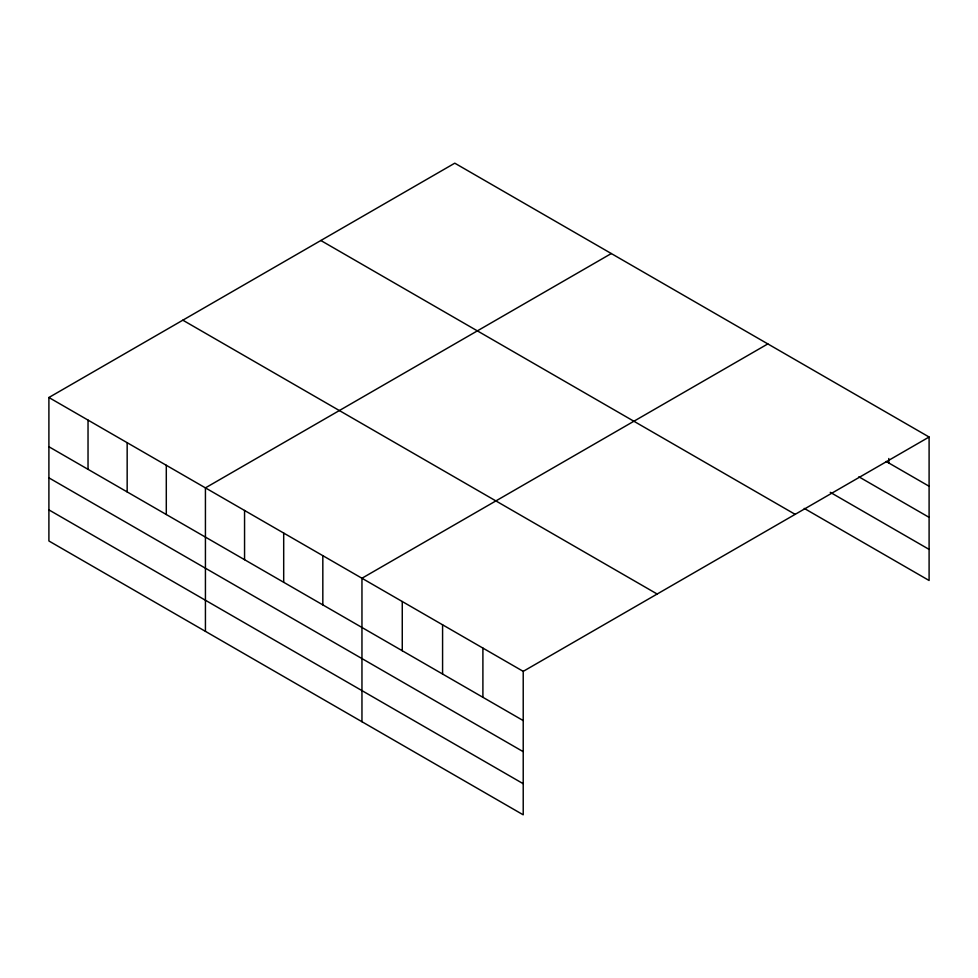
<?xml version="1.0" encoding="UTF-8"?>
<svg xmlns="http://www.w3.org/2000/svg" width="978" height="978" viewBox="0 0 978 978"><rect width="100%" height="100%" fill="white"/><g stroke="black" fill="none" stroke-linecap="round" stroke-linejoin="round"><path stroke-width="1.47" d="M523.218 751.679L523.218 671.36L48.9 397.508L48.9 540.981L523.218 814.821L523.218 751.679L48.9 477.839M804.246 508.401L929.1 580.492L929.1 437.019L454.782 163.179L48.9 397.508M611.299 253.546L205.429 487.875L205.429 631.348M767.828 343.914L361.958 578.242L361.958 721.715M523.218 671.36L929.1 437.019M886.178 461.469L929.1 486.249M858.867 476.799L929.1 517.35M830.261 492.325L929.1 549.391M320.833 240.502L795.163 514.355M182.837 320.185L657.167 594.025M48.9 446.738L523.218 720.578M48.9 509.88L523.218 783.72M888.782 458.499L888.782 462.973M482.9 648.084L482.9 697.302M442.582 624.808L442.582 674.025M402.264 601.531L402.264 650.749M322.826 555.651L322.826 604.881M283.693 533.059L283.693 582.289M244.561 510.467L244.561 559.697M166.297 465.284L166.297 514.514M127.164 442.692L127.164 491.922M88.032 420.1L88.032 469.33"/></g></svg>
